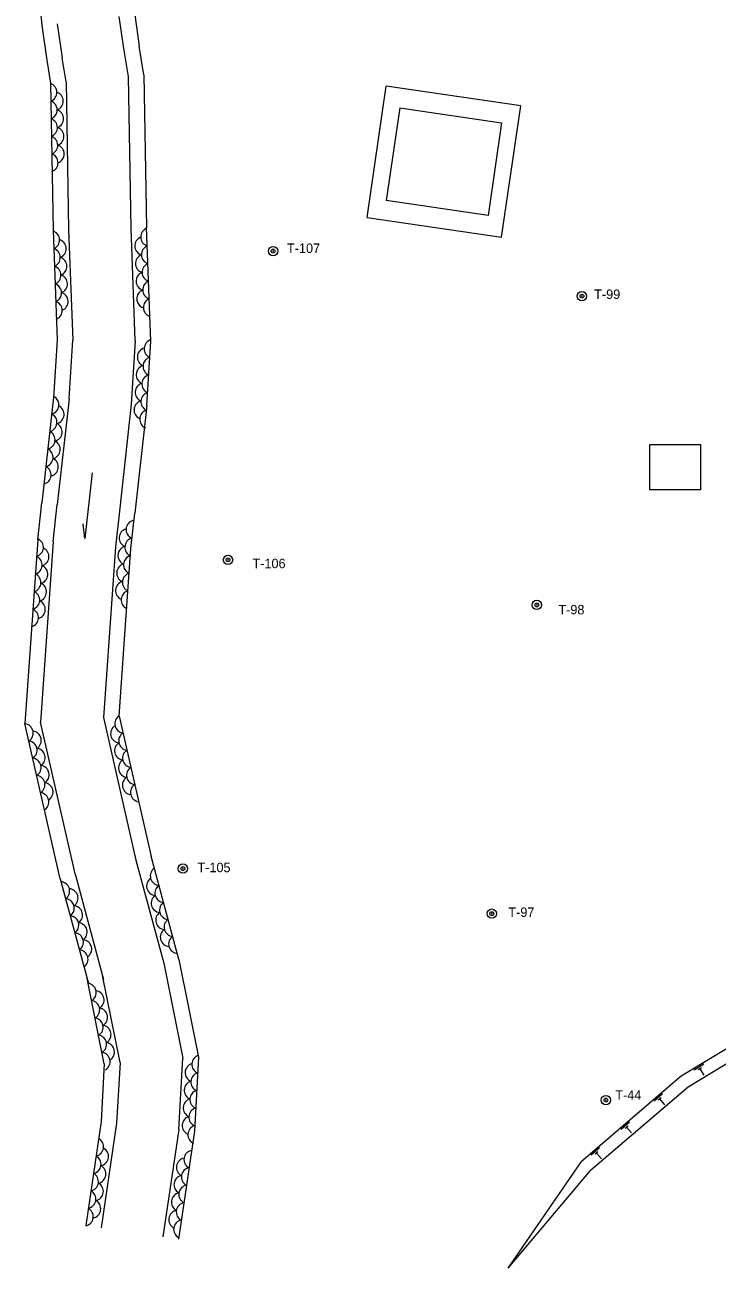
# Model space of a CAD drawing. Units: millimetres, scale not verified. Extents: x 13490 to 141534, y 7000 to 96571.
# Drawn here: x 24982 to 47164, y 7052 to 46899 of the extents above; entities that cross this region are included whole.
import ezdxf
from ezdxf.enums import TextEntityAlignment as Align

# ---------------------------------------------------------------- set-up
doc = ezdxf.new("R2010")
doc.units = ezdxf.units.MM
doc.header["$LTSCALE"] = 250
doc.header["$PDMODE"] = 32
doc.header["$PDSIZE"] = 125
doc.layers.add('0平面図-0通り芯', color=6, linetype='Continuous', lineweight=13)
doc.styles.add('MS-ゴシック-5.0-1.0', font='')
doc.styles.get('MS-ゴシック-5.0-1.0').set_extended_font_data('MS-ゴシック-5.0-1.0')

msp = doc.modelspace()

# ---------------------------------------------------------------- linework, layer by layer
at = {"layer": '0平面図-0通り芯', "color": 3}
for p, q in [((25364.9, 48665.5), (25524.1, 46876.1)), ((28154.2, 46142.1), (28008.4, 47163.7)), ((28505.2, 47221.2), (28649.2, 46212.8)), ((25524.1, 46876.1), (25682.5, 45766.8)), ((26021, 46933.6), (26176.8, 45841.9)), ((26300.6, 45071.5), (26176.8, 45841.9)), ((28297.8, 45248.5), (28154.2, 46142.1)), ((28797.2, 45292.6), (28647.9, 46221.4)), ((25682.5, 45766.8), (25801.3, 45027.4)), ((26300.6, 45071.5), (26383.4, 40330.7)), ((28382.8, 40385.2), (28297.8, 45248.5)), ((28797.2, 45292.6), (28882.7, 40393.9)), ((25801.3, 45027.4), (25883.6, 40316.8)), ((35945.9, 40723.9), (36560.5, 44935.2)), ((40873.5, 44305.9), (36560.5, 44935.2)), ((36993.6, 44237.4), (36560.4, 41268.8)), ((36993.6, 44237.4), (40259, 43760.9)), ((40258.9, 40094.5), (40873.5, 44305.9)), ((40259, 43760.9), (39825.8, 40792.3)), ((39825.8, 40792.3), (36560.4, 41268.8)), ((35945.9, 40723.9), (40258.9, 40094.5)), ((25883.6, 40316.8), (26014.5, 36801.2)), ((26383.4, 40330.7), (26515, 36794.9)), ((28517.4, 36769.6), (28382.8, 40385.2)), ((29018, 36763.4), (28882.4, 40403.8)), ((26014.5, 36801.2), (25898.2, 34941.7)), ((26397.3, 34910.6), (26515, 36794.9)), ((28517.4, 36769.6), (28390.4, 34737.6)), ((28888.6, 34694.3), (29018, 36763.4)), ((25900.3, 34965.8), (25524.7, 31584.6)), ((26397.3, 34910.6), (26021.6, 31529.4)), ((28390.4, 34737.6), (28009.4, 31308.6)), ((28888.6, 34694.3), (28506.3, 31253.4)), ((45008.9, 33451.7), (46631.7, 33451.7)), ((45008.9, 31998.4), (45008.9, 33451.7)), ((46631.7, 33451.7), (46631.7, 31998.4)), ((27140.4, 32543), (26906.3, 30436.4)), ((46631.7, 31998.4), (45008.9, 31998.4)), ((25392, 30390.7), (25524.7, 31584.7)), ((25890.1, 30345.7), (26021.6, 31529.5)), ((28009.4, 31308.6), (27882.4, 30165.6)), ((28380.5, 30120.6), (28506.3, 31253.3)), ((26906.3, 30436.4), (26853.9, 30910.1)), ((25392, 30390.7), (24981.7, 24510)), ((25890.1, 30345.7), (25485.7, 24548.9)), ((27882.4, 30165.6), (27501.4, 24704.6)), ((28005.3, 24743.5), (28380.5, 30120.6)), ((28005.3, 24743.5), (29030.1, 20240.5)), ((26115.8, 19527), (24981.7, 24510)), ((26601.1, 19647.6), (25485.7, 24548.9)), ((27501.4, 24704.6), (28542.6, 20129.6)), ((28542.6, 20129.6), (29431.6, 16827.6)), ((29918.6, 16941.9), (29025.4, 20259.6)), ((26115.8, 19527), (27017.5, 16177.7)), ((26601.1, 19647.6), (27500.3, 16307.6)), ((29431.6, 16827.6), (30041.4, 13782.6)), ((29918.6, 16941.9), (30544.1, 13818.3)), ((28030.3, 13639.4), (27470.5, 16434.9)), ((27527.6, 13603.6), (26980.2, 16336.7)), ((46006.9, 13219), (49718.4, 15456.1)), ((46234.9, 12862), (49821.6, 15038.1)), ((27527.6, 13603.6), (27424.5, 11748.5)), ((28030.3, 13639.4), (27922.5, 11698.1)), ((29914.4, 11496.5), (30041.4, 13782.6)), ((30544.1, 13818.3), (30412.3, 11446.1)), ((42803.8, 10473.5), (46006.9, 13219)), ((43096.6, 10183), (46234.9, 12862)), ((27424.5, 11748.5), (26933.9, 8418.5)), ((27922.5, 11698.1), (27428.5, 8345.6)), ((29914.4, 11496.5), (29407.2, 8054.1)), ((30412.3, 11446.1), (29901.8, 7981.2)), ((42803.8, 10473.5), (40455.4, 7051.6)), ((43096.6, 10183), (40455.4, 7051.6))]:
    msp.add_line(p, q, dxfattribs=at)
at = {"layer": '0平面図-0通り芯', "color": 4}
for p, q in [((46734, 13587.2), (46425.6, 13401.3)), ((46662.2, 13473.8), (46559.4, 13411.9)), ((46610.8, 13442.8), (46734.7, 13237.3)), ((45418.7, 12635.7), (45145.3, 12401.5)), ((45366.6, 12512.1), (45275.5, 12434)), ((45321, 12473), (45477.2, 12290.8)), ((44360.7, 11728.9), (44087.4, 11494.7)), ((44308.7, 11605.3), (44217.6, 11527.2)), ((44263.1, 11566.2), (44419.3, 11384)), ((43396.1, 10902.1), (43122.7, 10667.8)), ((43344, 10778.4), (43252.9, 10700.4)), ((43298.4, 10739.4), (43454.6, 10557.2))]:
    msp.add_line(p, q, dxfattribs=at)
for centre in [(32934.7, 39647.3), (42829.9, 38203.3), (31490.7, 29752.1), (41385.9, 28308.1), (30046.8, 19856.9), (39942, 18412.9), (43598.4, 12437.2)]:
    msp.add_circle(centre, 150, dxfattribs=at)
for centre, start, end in [((25706.4, 44736.4), 290.47136, 71.52896), ((25911.3, 44454.9), 290.47136, 71.52896), ((25716.3, 44171.4), 290.47136, 71.52896), ((25726.1, 43606.5), 290.47136, 71.52896), ((25921.2, 43890), 290.47136, 71.52896), ((25931.1, 43325.1), 290.47136, 71.52896), ((25736, 43041.6), 290.47136, 71.52896), ((25940.9, 42760.1), 290.47136, 71.52896), ((25745.8, 42476.7), 290.47136, 71.52896), ((25795.2, 40003), 291.60362, 72.66122), ((28993.8, 40099.6), 111.60349, 252.6611), ((26005.7, 39725.6), 291.60362, 72.66122), ((28804.3, 39812.3), 111.60349, 252.6611), ((25816.2, 39438.4), 291.60362, 72.66122), ((28825.4, 39247.7), 111.60349, 252.6611), ((29014.8, 39535), 111.60349, 252.6611), ((25837.2, 38873.8), 291.60362, 72.66122), ((26026.7, 39161), 291.60362, 72.66122), ((29035.8, 38970.3), 111.60349, 252.6611), ((26047.7, 38596.4), 291.60362, 72.66122), ((28846.4, 38683.1), 111.60349, 252.6611), ((29056.9, 38405.7), 111.60349, 252.6611), ((25858.2, 38309.2), 291.60362, 72.66122), ((26068.7, 38031.8), 291.60362, 72.66122), ((28867.4, 38118.5), 111.60349, 252.6611), ((25879.3, 37744.6), 291.60362, 72.66122), ((29077.9, 37841.1), 111.60349, 252.6611), ((29102.7, 36516.1), 105.89461, 246.95221), ((28885.6, 36249.2), 105.89461, 246.95221), ((28850.4, 35685.2), 105.89461, 246.95221), ((29067.5, 35952.2), 105.89461, 246.95221), ((29032.2, 35388.3), 105.89461, 246.95221), ((28815.1, 35121.3), 105.89461, 246.95221), ((28997, 34824.4), 105.89461, 246.95221), ((25772.3, 34719.4), 283.13145, 64.18906), ((25939.7, 34414.1), 283.13145, 64.18906), ((28779.9, 34557.4), 105.89461, 246.95221), ((25710, 34157.9), 283.13145, 64.18906), ((28961.7, 34260.5), 105.89461, 246.95221), ((25877.3, 33852.6), 283.13145, 64.18906), ((25647.6, 33596.3), 283.13145, 64.18906), ((25814.9, 33291), 283.13145, 64.18906), ((25585.2, 33034.8), 283.13145, 64.18906), ((25522.8, 32473.3), 283.13145, 64.18906), ((25752.5, 32729.5), 283.13145, 64.18906), ((28303.6, 30456.3), 105.48026, 246.53784), ((28522.6, 30721.7), 105.48026, 246.53784), ((25275.1, 30152.5), 285.48033, 66.53792), ((28483.3, 30158), 105.48026, 246.53784), ((25454.8, 29854.2), 285.48033, 66.53792), ((28264.3, 29892.7), 105.48026, 246.53784), ((25235.8, 29588.8), 285.48033, 66.53792), ((25415.5, 29290.6), 285.48033, 66.53792), ((28225, 29329), 105.48026, 246.53784), ((28444, 29594.4), 105.48026, 246.53784), ((25196.5, 29025.2), 285.48033, 66.53792), ((28404.7, 29030.8), 105.48026, 246.53784), ((25157.2, 28461.6), 285.48033, 66.53792), ((25376.2, 28727), 285.48033, 66.53792), ((28185.7, 28765.4), 105.48026, 246.53784), ((28365.3, 28467.2), 105.48026, 246.53784), ((25336.8, 28163.3), 285.48033, 66.53792), ((25117.8, 27897.9), 285.48033, 66.53792), ((28163.1, 24500.6), 122.29251, 263.35013), ((24950, 24198.6), 302.29248, 83.35007), ((28030.2, 24183.2), 122.29251, 263.35013), ((25075.4, 23647.7), 302.29248, 83.35007), ((25208.3, 23965.1), 302.29248, 83.35007), ((28288.5, 23949.7), 122.29251, 263.35013), ((25333.7, 23414.2), 302.29248, 83.35007), ((28155.6, 23632.3), 122.29251, 263.35013), ((28413.9, 23398.8), 122.29251, 263.35013), ((25200.8, 23096.7), 302.29248, 83.35007), ((25459.1, 22863.2), 302.29248, 83.35007), ((28281, 23081.4), 122.29251, 263.35013), ((25326.2, 22545.8), 302.29248, 83.35007), ((28406.4, 22530.5), 122.29251, 263.35013), ((28539.3, 22847.9), 122.29251, 263.35013), ((25584.4, 22312.3), 302.29248, 83.35007), ((28664.6, 22297), 122.29251, 263.35013), ((25451.5, 21994.9), 302.29248, 83.35007), ((29181.2, 19296.2), 124.53979, 265.5974), ((29301.5, 19618.6), 124.53979, 265.5974), ((26117.4, 19136.4), 304.53981, 85.5974), ((26384.6, 18913.2), 304.53981, 85.5974), ((29448.4, 19073), 124.53979, 265.5974), ((26264.3, 18590.8), 304.53981, 85.5974), ((29328, 18750.6), 124.53979, 265.5974), ((29595.3, 18527.5), 124.53979, 265.5974), ((26411.2, 18045.2), 304.53981, 85.5974), ((26531.5, 18367.6), 304.53981, 85.5974), ((29474.9, 18205.1), 124.53979, 265.5974), ((26678.4, 17822), 304.53981, 85.5974), ((29742.2, 17981.9), 124.53979, 265.5974), ((26558, 17499.7), 304.53981, 85.5974), ((26825.3, 17276.5), 304.53981, 85.5974), ((29621.8, 17659.5), 124.53979, 265.5974), ((29889, 17436.3), 124.53979, 265.5974), ((26704.9, 16954.1), 304.53981, 85.5974), ((26968.8, 15884.5), 300.79544, 81.85303), ((27220.9, 15644.4), 300.79544, 81.85303), ((27079.7, 15330.5), 300.79544, 81.85303), ((27331.8, 15090.4), 300.79544, 81.85303), ((27190.7, 14776.5), 300.79544, 81.85303), ((27442.8, 14536.4), 300.79544, 81.85303), ((27301.6, 14222.5), 300.79544, 81.85303), ((27412.6, 13668.5), 300.79544, 81.85303), ((27553.7, 13982.4), 300.79544, 81.85303), ((30416, 13316), 106.29182, 247.34943), ((30631.3, 13584.4), 106.29182, 247.34943), ((30600, 13020.3), 106.29182, 247.34943), ((30384.7, 12751.8), 106.29182, 247.34943), ((30353.4, 12187.7), 106.29182, 247.34943), ((30568.6, 12456.2), 106.29182, 247.34943), ((30537.3, 11892), 106.29182, 247.34943), ((30322, 11623.5), 106.29182, 247.34943), ((30505.9, 11327.9), 106.29182, 247.34943), ((27204.3, 10940), 281.08949, 62.14711), ((27360.6, 10628.9), 281.08949, 62.14711), ((30378.8, 10532.1), 101.08957, 242.14717), ((27121.9, 10381), 281.08949, 62.14711), ((30140.1, 10284.2), 101.08957, 242.14717), ((27039.6, 9822), 281.08949, 62.14711), ((27278.3, 10069.9), 281.08949, 62.14711), ((30057.7, 9725.3), 101.08957, 242.14717), ((30296.4, 9973.1), 101.08957, 242.14717), ((27195.9, 9510.9), 281.08949, 62.14711), ((30214, 9414.1), 101.08957, 242.14717), ((26957.2, 9263.1), 281.08949, 62.14711), ((27113.6, 8952), 281.08949, 62.14711), ((29975.3, 9166.3), 101.08957, 242.14717), ((26874.9, 8704.1), 281.08949, 62.14711), ((29893, 8607.3), 101.08957, 242.14717), ((30131.7, 8855.2), 101.08957, 242.14717), ((30049.3, 8296.2), 101.08957, 242.14717)]:
    msp.add_arc(centre, 300, start, end, dxfattribs=at)
at = {"layer": '0平面図-0通り芯', "color": 7}
for p in [(32934.7, 39647.3), (42829.9, 38203.3), (31490.7, 29752.1), (41385.9, 28308.1), (30046.8, 19856.9), (39942, 18412.9), (43598.4, 12437.2)]:
    msp.add_point(p, dxfattribs=at)

# ---------------------------------------------------------------- texts
at = {"layer": '0平面図-0通り芯', "color": 4, "style": 'MS-ゴシック-5.0-1.0'}
for s, p in [('T-107', (33380.8, 39497.1)), ('T-99', (43224.4, 38022.6)), ('T-106', (32274.1, 29393.6)), ('T-98', (42077.1, 27913.9)), ('T-105', (30511.4, 19650.5)), ('T-97', (40474.6, 18215.8)), ('T-44', (43901.9, 12357.5))]:
    msp.add_text(s, height=303.8, dxfattribs=at).set_placement(p, align=Align.BOTTOM_LEFT)

doc.saveas('drawing.dxf')
